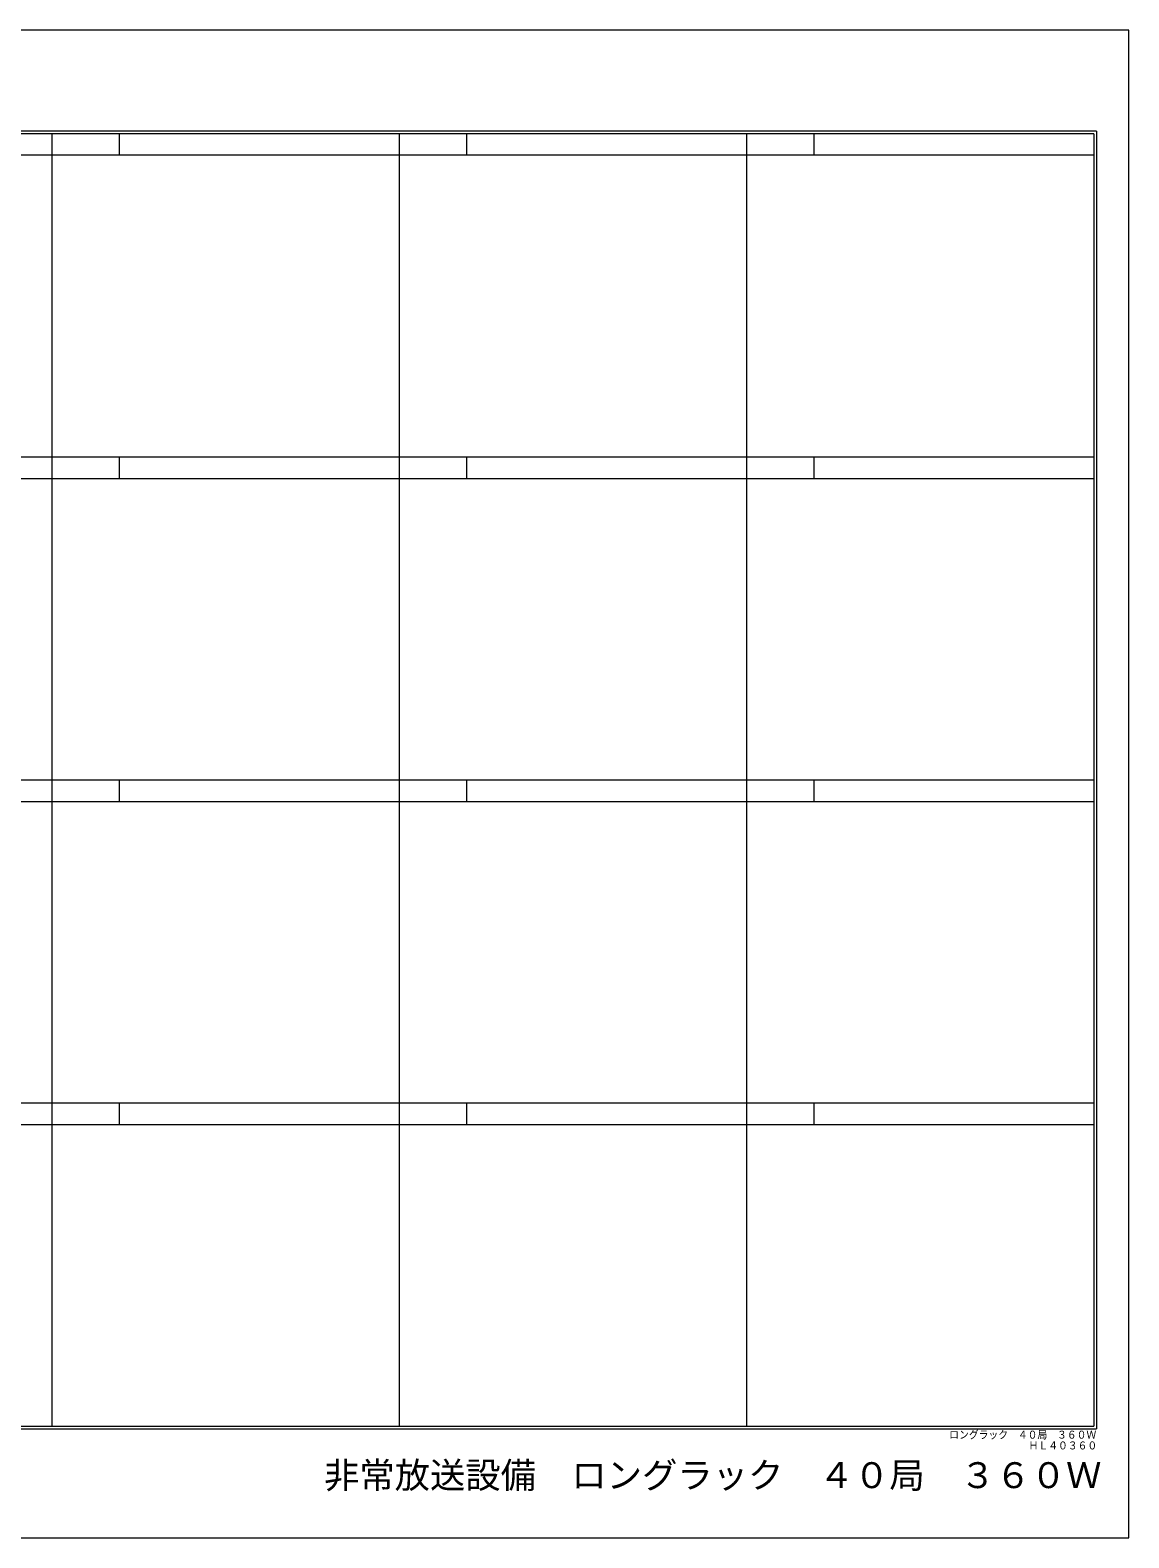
# Model space of a CAD drawing. Units: millimetres, scale not verified. Extents: x -811 to 811, y -280 to 280.
# Drawn here: x 403 to 811, y -280 to 280 of the extents above; entities that cross this region are included whole.
import ezdxf
from ezdxf.enums import TextEntityAlignment as Align

# ---------------------------------------------------------------- set-up
doc = ezdxf.new("R2010")
doc.units = ezdxf.units.MM
doc.header["$LTSCALE"] = 2
doc.linetypes.add('DASHED1', pattern=[1.8, 1.2, -0.6])
for name, color, linetype, lineweight in [('0-0_WAKU', 4, 'Continuous', 9), ('0-4_HOJO', 134, 'DASHED1', 9), ('0-5_WAKU-M', 7, 'Continuous', 9)]:
    doc.layers.add(name, color=color, linetype=linetype, lineweight=lineweight)
doc.styles.add('ＭＳ ゴシック', font='')
doc.styles.get('ＭＳ ゴシック').set_extended_font_data('MS Gothic')

msp = doc.modelspace()

# ---------------------------------------------------------------- linework, layer by layer
at = {"layer": '0-4_HOJO', "linetype": 'Continuous'}
msp.add_lwpolyline([(810.595, 280.007), (10.595, 280.007), (10.595, -279.993), (810.595, -279.993)], close=True, dxfattribs=at)
at = {"layer": '0-5_WAKU-M', "color": 3}
for p, q in [((798.595, 242.536), (22.595, 242.536)), ((797.595, 241.536), (23.595, 241.536)), ((797.595, 241.536), (797.595, -238.464)), ((798.595, 242.536), (798.595, -239.464)), ((22.595, -239.464), (798.595, -239.464)), ((23.595, -238.464), (797.595, -238.464))]:
    msp.add_line(p, q, dxfattribs=at)
at = {"layer": '0-5_WAKU-M'}
for p, q in [((410.595, 241.536), (410.595, -238.464)), ((435.595, 241.536), (435.595, 233.536)), ((539.595, 241.536), (539.595, -238.464)), ((564.595, 241.536), (564.595, 233.536)), ((668.595, 241.536), (668.595, -238.464)), ((693.595, 241.536), (693.595, 233.536)), ((797.595, 233.536), (23.595, 233.536)), ((23.595, 121.536), (797.595, 121.536)), ((435.595, 121.536), (435.595, 113.536)), ((564.595, 121.536), (564.595, 113.536)), ((693.595, 121.536), (693.595, 113.536)), ((23.595, 113.536), (797.595, 113.536)), ((23.595, 1.536), (797.595, 1.536)), ((435.595, 1.536), (435.595, -6.464)), ((564.595, 1.536), (564.595, -6.464)), ((693.595, 1.536), (693.595, -6.464)), ((23.595, -6.464), (797.595, -6.464)), ((23.595, -118.464), (797.595, -118.464)), ((435.595, -118.464), (435.595, -126.464)), ((564.595, -118.464), (564.595, -126.464)), ((693.595, -118.464), (693.595, -126.464)), ((23.595, -126.464), (797.595, -126.464))]:
    msp.add_line(p, q, dxfattribs=at)

# ---------------------------------------------------------------- texts
at = {"layer": '0-0_WAKU', "color": 7, "style": 'ＭＳ ゴシック', "width": 0.9}
for s, p in [('ロングラック\u3000４０局\u3000３６０Ｗ', (743.893, -244.019)), ('ＨＬ４０３６０', (773.37, -248.019))]:
    msp.add_text(s, height=2.889, dxfattribs=at).set_placement(p, align=Align.BOTTOM_LEFT)
at = {"layer": '0-0_WAKU', "style": 'ＭＳ ゴシック'}
msp.add_text('非常放送設備\u3000ロングラック\u3000４０局\u3000３６０Ｗ', height=9.621, dxfattribs=at).set_placement((511.707, -264.412), align=Align.BOTTOM_LEFT)

doc.saveas('drawing.dxf')
